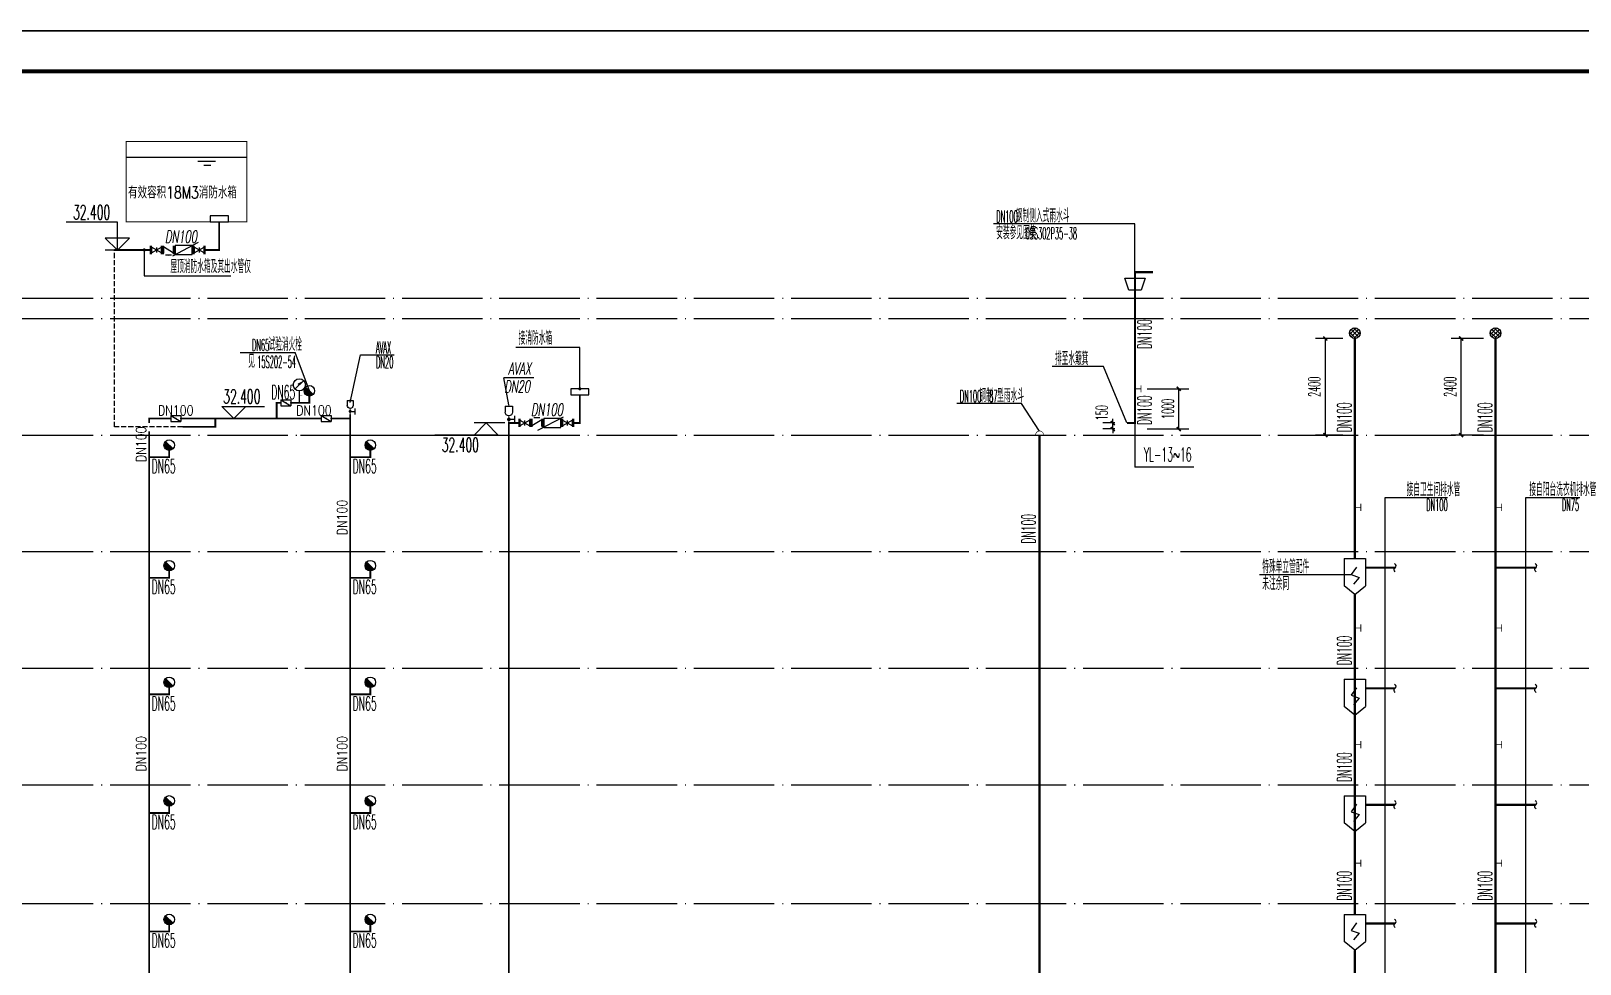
# Model space of a CAD drawing. Extents: x 27938 to 1507990, y 110129 to 923079.
# Drawn here: x 1215188 to 1253718, y 680479 to 703686 of the extents above; entities that cross this region are included whole.
import ezdxf
from ezdxf.enums import TextEntityAlignment as Align

# ---------------------------------------------------------------- set-up
doc = ezdxf.new("R2010")
doc.units = 0
doc.header["$LTSCALE"] = 1000
doc.header["$MEASUREMENT"] = 0
doc.linetypes.add('__DASH', pattern=[0.35, 0.25, -0.1])
doc.linetypes.add('DOTE', pattern=[2.42, 2, -0.2, 0.02, -0.2])
for name, color, linetype in [('$AUDIT_BAD_LAYER2', 7, 'Continuous'), ('-BF', 6, 'Continuous'), ('-FJ', 2, 'Continuous'), ('-JS', 4, 'Continuous'), ('DIM_不分区消火栓', 1, 'Continuous'), ('DIM_不分区给水', 3, 'Continuous'), ('DIM_污水', 2, 'Continuous'), ('DIM_消防', 3, 'Continuous'), ('DIM_雨水', 4, 'Continuous'), ('EQUIP_污水', 7, 'Continuous'), ('EQUIP_消火栓', 7, 'Continuous'), ('PIPE-不分区消火栓', 1, 'TG_X'), ('PIPE-喷淋', 6, 'ZP1'), ('PIPE-废水', 31, 'TG_F'), ('PIPE-污水', 2, 'W'), ('PIPE-消防中', 1, 'X2'), ('PIPE-雨水', 4, 'TG_Y'), ('text', 7, 'Continuous'), ('TEXT_不分区消火栓', 7, 'Continuous'), ('TEXT_污水', 7, 'Continuous'), ('TEXT_消防', 7, 'Continuous'), ('TWT', 7, 'Continuous'), ('TWT_DIM', 3, 'Continuous'), ('TWT_LEAD', 3, 'Continuous'), ('TWT_TEXT', 7, 'Continuous'), ('TWT_TITLE', 7, 'Continuous'), ('VALVE_不分区消火栓', 7, 'Continuous'), ('VALVE_喷淋', 7, 'Continuous'), ('VALVE_污水', 7, 'Continuous'), ('VALVE_消防', 7, 'Continuous'), ('VPIPE_DIM', 3, 'Continuous'), ('图框', 140, 'Continuous'), ('污水', 3, 'Continuous')]:
    doc.layers.add(name, color=color, linetype=linetype)
doc.styles.add('_TCH_DIM_T3', font='SIMPLEX.shx', dxfattribs={"width": 0.494118, "bigfont": 'GBCBIG.shx'})
doc.styles.add('_TWT_DIM_ELE', font='SIMPLEX.shx', dxfattribs={"width": 0.7, "oblique": 9, "height": 3, "bigfont": 'aadri.shx'})
doc.styles.add('_TWT_PIPEDN', font='SIMPLEX', dxfattribs={"width": 0.8, "height": 3.5, "bigfont": 'HZTXT'})
doc.styles.add('_TWT_SERIAL', font='SIMPLEX', dxfattribs={"width": 0.8, "height": 3.5, "bigfont": 'HZTXT'})
doc.styles.add('HZTXT2', font='simplex.shx', dxfattribs={"width": 0.8, "bigfont": 'aadri.shx'})
doc.styles.get("Standard").update_dxf_attribs({"font": 'gbenor.shx', "bigfont": 'gbcbig.shx'})
doc.styles.add('TG_LINETYPE', font='SIMPLEX', dxfattribs={"width": 0.8, "height": 3, "bigfont": 'HZTXT'})
doc.linetypes.add('TG_F', pattern='A,2,-0.3,["F",TG_LINETYPE,S=0.1,R=0,X=-0.23,Y=-0.15],0', length=2.3)
doc.linetypes.add('TG_X', pattern='A,2,-0.229,["X",TG_LINETYPE,S=0.1,R=0,X=-0.229,Y=-0.15],0', length=2.229)
doc.linetypes.add('TG_Y', pattern='A,2,-0.229,["Y",TG_LINETYPE,S=0.1,R=0,X=-0.229,Y=-0.15],0', length=2.229)
doc.linetypes.add('W', pattern='A,3,-0.2,["W",Standard,S=0.25,R=0,X=-0.1,Y=-0.115],-0.2', length=3.4)
doc.linetypes.add('X2', pattern='A,3,-0.2,["X2",Standard,S=0.25,R=0,X=-0.1,Y=-0.115],-0.35', length=3.55)
doc.linetypes.add('ZP1', pattern='A,3,-0.2,["ZP1",Standard,S=0.25,R=0,X=-0.1,Y=-0.115],-0.5', length=3.7)
doc.dimstyles.new('_TWT_ARCH&&100', dxfattribs={"dimtxt": 297.5, "dimasz": 100, "dimexe": 250, "dimexo": 300, "dimgap": 126.25, "dimtad": 1, "dimdec": 0, "dimzin": 0, "dimdsep": 46, "dimtxsty": '_TCH_DIM_T3', "dimblk": 'ARCHTICK', "dimcen": 0.09, "dimclrt": 7, "dimazin": 2, "dimtfac": 1, "dimtdec": 0, "dimtix": 1, "dimtmove": 2, "dimatfit": 3, "dimfxl": 1, "dimtolj": 1, "dimtzin": 0, "dimarcsym": 0})

# ---------------------------------------------------------------- blocks, each defined once
blk = doc.blocks.new('A$C26D9763E')
at = {"layer": '污水'}
for p, q in [((-220, 744), (220, 744)), ((-220, 744), (-220, 179)), ((220, 744), (220, 179)), ((35, 567), (-75, 410)), ((-75, 410), (92, 352)), ((92, 352), (-27, 213)), ((0, 0), (-220, 179)), ((0, 0), (220, 179))]:
    blk.add_line(p, q, dxfattribs=at)
blk = doc.blocks.new('$VALVE_U$00000019')
blk.add_blockref('A$C26D9763E', (20, -488))
blk = doc.blocks.new('$TwtSys$00000132')
at = {"elevation": 0}
blk.add_lwpolyline([(7, -101, -0.575183), (0, 0, 0.604745), (-11, 101, 16.924828)], format="xyb", dxfattribs=at)
blk = doc.blocks.new('$Attachment$00000070')
for p, q in [((28, 3), (-130, 161)), ((-129, 101), (32, 263)), ((-94, 39), (94, 228)), ((94, 39), (-94, 228)), ((129, 101), (-32, 263)), ((-28, 3), (130, 161))]:
    blk.add_line(p, q)
blk.add_circle((0, 133), 133)
blk = doc.blocks.new('$ATTACHMENT$00000120')
blk.add_blockref('$Attachment$00000070', (0, -133))
blk = doc.blocks.new('jzf1')
at = {"layer": '$AUDIT_BAD_LAYER2'}
for p, q in [((-1.51, 2.26), (1.49, 2.26)), ((-0.01, 0.76), (-0.01, 2.26))]:
    blk.add_line(p, q, dxfattribs=at)
at = {"layer": '$AUDIT_BAD_LAYER2', "const_width": 0.75}
blk.add_lwpolyline([(-0.38, 0, 1), (0.38, 0, 1)], format="xyb", close=True, dxfattribs=at)
blk = doc.blocks.new('zdpqf')
at = {"layer": '$AUDIT_BAD_LAYER2'}
for p, q in [((-1.5, 6.11), (-1.5, 3.61)), ((1.5, 6.11), (-1.5, 6.11)), ((1.5, 6.11), (1.5, 3.61))]:
    blk.add_line(p, q, dxfattribs=at)
at = {"layer": '$AUDIT_BAD_LAYER2', "const_width": 0.4}
for points in [[(0, 6.11), (0, 6.61)], [(0, -0.89), (0, 2.11)]]:
    blk.add_lwpolyline(points, dxfattribs=at)
at = {"layer": '$AUDIT_BAD_LAYER2'}
blk.add_arc((0, 3.61), 1.5, 180, 0, dxfattribs=at)
at = {"layer": '$AUDIT_BAD_LAYER2', "extrusion": (0, 0, -1), "zscale": -1, "rotation": 270}
blk.add_blockref('jzf1', (0, 0.61), dxfattribs=at)
blk = doc.blocks.new('$TwtSys$00000386')
blk.add_line((-93, 93, 0), (93, -93, 0))
blk.add_circle((0, 0, 0), 131)
at = {"color": 0}
for points in [[(34, -127, 0), (-127, 34, 0), (93, -93, 0), (-93, 93, 0)], [(-34, -127, 0), (-127, -34, 0), (34, -127, 0), (-127, 34, 0)], [(-93, -93, 0), (-93, -93, 0), (-34, -127, 0), (-127, -34, 0)]]:
    blk.add_solid(points, dxfattribs=at)
at = {"flags": 9}
blk.add_attdef('A', (0, 0, 0), '', height=0.00524, dxfattribs=at)
blk = doc.blocks.new('$VALVE$00000597')
blk.add_line((-93, 357), (93, 543))
blk.add_lwpolyline([(93, 543, 0, 50, 0), (-31, 456, 50, 50, 0)], format="xyseb")
for points, const_width in [([(0, 300), (0, 0)], 30), ([(0, 182), (75, 182), (75, 107)], 7.5)]:
    blk.add_lwpolyline(points, dxfattribs=dict(const_width=const_width))
blk.add_circle((0, 450), 150)
blk = doc.blocks.new('_ArchTick')
at = {"color": 0, "linetype": 'ByBlock', "const_width": 0.4}
blk.add_lwpolyline([(-0.5, -0.5), (0.5, 0.5)], dxfattribs=at)
blk = doc.blocks.new('*D213')
at = {"layer": 'Defpoints', "color": 0}
for p in [(1250761, 696036), (1251617, 696036), (1251617, 693636)]:
    blk.add_point(p, dxfattribs=at)
at = {"layer": 'TWT_DIM', "color": 0, "lineweight": -2}
for p, q in [((1251317, 696036), (1250511, 696036)), ((1250761, 693636), (1250761, 696036)), ((1251317, 693636), (1250511, 693636))]:
    blk.add_line(p, q, dxfattribs=at)
at = {"layer": 'TWT_DIM', "color": 0, "lineweight": -2, "xscale": 100, "yscale": 100, "zscale": 100}
for p, rotation in [((1250761, 696036), 90), ((1250761, 693636), 270)]:
    blk.add_blockref('_ArchTick', p, dxfattribs=dict(at, rotation=rotation))
at = {"layer": 'TWT_DIM', "color": 7, "insert": (1250486, 694836), "char_height": 297.5, "attachment_point": 5, "rotation": 90, "style": '_TCH_DIM_T3'}
blk.add_mtext('\\A1;2400', dxfattribs=at)
blk = doc.blocks.new('*D216')
at = {"layer": 'Defpoints', "color": 0}
for p in [(1247385, 696036), (1248117, 696036), (1248117, 693636)]:
    blk.add_point(p, dxfattribs=at)
at = {"layer": 'TWT_DIM', "color": 0, "lineweight": -2}
for p, q in [((1247817, 696036), (1247135, 696036)), ((1247385, 693636), (1247385, 696036)), ((1247817, 693636), (1247135, 693636))]:
    blk.add_line(p, q, dxfattribs=at)
at = {"layer": 'TWT_DIM', "color": 0, "lineweight": -2, "xscale": 100, "yscale": 100, "zscale": 100}
for p, rotation in [((1247385, 696036), 90), ((1247385, 693636), 270)]:
    blk.add_blockref('_ArchTick', p, dxfattribs=dict(at, rotation=rotation))
at = {"layer": 'TWT_DIM', "color": 7, "insert": (1247110, 694836), "char_height": 297.5, "attachment_point": 5, "rotation": 90, "style": '_TCH_DIM_T3'}
blk.add_mtext('\\A1;2400', dxfattribs=at)
blk = doc.blocks.new('*D217')
at = {"layer": 'Defpoints', "color": 0}
for p in [(1242649, 694786), (1243738, 694786), (1242649, 693786)]:
    blk.add_point(p, dxfattribs=at)
at = {"layer": 'TWT_DIM', "color": 0, "lineweight": -2}
for p, q in [((1242949, 694786), (1243988, 694786)), ((1243738, 693786), (1243738, 694786)), ((1242949, 693786), (1243988, 693786))]:
    blk.add_line(p, q, dxfattribs=at)
at = {"layer": 'TWT_DIM', "color": 0, "lineweight": -2, "xscale": 100, "yscale": 100, "zscale": 100}
for p, rotation in [((1243738, 694786), 90), ((1243738, 693786), 270)]:
    blk.add_blockref('_ArchTick', p, dxfattribs=dict(at, rotation=rotation))
at = {"layer": 'TWT_DIM', "color": 7, "insert": (1243463, 694286), "char_height": 297.5, "attachment_point": 5, "rotation": 90, "style": '_TCH_DIM_T3'}
blk.add_mtext('\\A1;1000', dxfattribs=at)
blk = doc.blocks.new('*D218')
at = {"layer": 'Defpoints', "color": 0}
for p in [(1242095, 693936), (1242449, 693936), (1242449, 693786)]:
    blk.add_point(p, dxfattribs=at)
at = {"layer": 'TWT_DIM', "color": 0, "lineweight": -2}
for p, q in [((1242149, 693936), (1241845, 693936)), ((1242095, 693936), (1242095, 694036)), ((1242095, 693786), (1242095, 693936)), ((1242149, 693786), (1241845, 693786)), ((1242095, 693786), (1242095, 693686))]:
    blk.add_line(p, q, dxfattribs=at)
at = {"layer": 'TWT_DIM', "color": 0, "lineweight": -2, "xscale": 100, "yscale": 100, "zscale": 100}
for p, rotation in [((1242095, 693936), 270), ((1242095, 693786), 90)]:
    blk.add_blockref('_ArchTick', p, dxfattribs=dict(at, rotation=rotation))
at = {"layer": 'TWT_DIM', "color": 7, "insert": (1241820, 694189), "char_height": 297.5, "attachment_point": 5, "rotation": 90, "style": '_TCH_DIM_T3'}
blk.add_mtext('\\A1;150', dxfattribs=at)
blk = doc.blocks.new('$ATTACHMENT$00000073')
at = {"const_width": 20}
for points in [[(0, 0), (150, 0)], [(150, 90), (150, -90)]]:
    blk.add_lwpolyline(points, dxfattribs=at)
blk = doc.blocks.new('$VALVE$00000315')
for p, q in [((-125, -75), (-125, 75)), ((-125, 75), (125, -75)), ((-75, 125), (75, 125)), ((125, -75), (125, 75))]:
    blk.add_line(p, q)
for p in [(-125, 0), (125, 0)]:
    blk.add_point(p)
blk.add_solid([(0, 125), (0, 150), (75, 125)])
blk = doc.blocks.new('$VALVE$00000609')
for p, q in [((-344, -179), (459, 239)), ((263, 138), (-264, 138)), ((-264, 138), (-264, -137)), ((263, -137), (263, 138)), ((-264, -137), (263, -137))]:
    blk.add_line(p, q)
blk.add_lwpolyline([(459, 239, 0, 20, 0), (305, 171, 50, 50, 0)], format="xyseb")
for p in [(-264, 0), (263, 0)]:
    blk.add_point(p)
blk = doc.blocks.new('$VALVE$00000296')
for points in [[(-125, 72), (-125, -72), (125, 72), (125, -72), (-125, 72)], [(0, 60), (0, -64)]]:
    blk.add_lwpolyline(points)
for p in [(-125, 0), (125, 0)]:
    blk.add_point(p)
blk = doc.blocks.new('$ATTACHMENT$00000217')
blk.add_line((-150, 0), (150, 0))
at = {"const_width": 15}
blk.add_lwpolyline([(-99, 0, -1), (101, 0)], format="xyb", dxfattribs=at)
blk = doc.blocks.new('$VALVE$00000316')
for p, q in [((-125, 72), (125, -72)), ((-125, 72), (-125, -72)), ((-125, 72), (125, 72)), ((125, 72), (125, -72)), ((-125, -72), (125, -72))]:
    blk.add_line(p, q)
at = {"const_width": 21.1}
blk.add_lwpolyline([(-11, 0, 1), (11, 0, 1)], format="xyb", close=True, dxfattribs=at)
for p in [(-125, 0), (125, 0)]:
    blk.add_point(p)
at = {"color": 7, "flags": 9}
for tag in ['XSIZE', 'YSIZE']:
    blk.add_attdef(tag, (0, 0), '', height=0.5, dxfattribs=at)

msp = doc.modelspace()

# ---------------------------------------------------------------- hatches: boundary and pattern name
at = {"layer": 'PIPE-不分区消火栓'}
for points in [[(1221300, 694435.9), (1221300, 694458.4), (1221277.5, 694458.4)], [(1221300, 694435.9), (1221277.5, 694435.9), (1221277.5, 694458.4)], [(1221300, 694435.9), (1221300, 694413.4), (1221277.5, 694413.4)], [(1221300, 694435.9), (1221277.5, 694435.9), (1221277.5, 694413.4)], [(1222113.1, 694435.9), (1222113.1, 694413.4), (1222135.6, 694413.4)], [(1222113.1, 694435.9), (1222135.6, 694435.9), (1222135.6, 694413.4)], [(1222113.1, 694435.9), (1222113.1, 694413.4), (1222135.6, 694413.4)], [(1222113.1, 694435.9), (1222135.6, 694435.9), (1222135.6, 694413.4)], [(1222113.1, 694435.9), (1222113.1, 694413.4), (1222135.6, 694413.4)], [(1222113.1, 694435.9), (1222135.6, 694435.9), (1222135.6, 694413.4)], [(1222113.1, 694435.9), (1222113.1, 694413.4), (1222135.6, 694413.4)], [(1222113.1, 694435.9), (1222135.6, 694435.9), (1222135.6, 694413.4)], [(1218127.9, 694048.2), (1218127.9, 694070.7), (1218105.4, 694070.7)], [(1218127.9, 694048.2), (1218105.4, 694048.2), (1218105.4, 694070.7)], [(1219454.8, 694048.2), (1219432.3, 694048.2), (1219432.3, 694025.7)], [(1219454.8, 694048.2), (1219454.8, 694025.7), (1219432.3, 694025.7)], [(1219454.8, 694048.2), (1219454.8, 694070.7), (1219477.3, 694070.7)], [(1219454.8, 694048.2), (1219477.3, 694048.2), (1219477.3, 694070.7)], [(1221326.8, 694048.2), (1221304.3, 694048.2), (1221304.3, 694070.7)], [(1221326.8, 694048.2), (1221326.8, 694070.7), (1221304.3, 694070.7)], [(1221613.1, 694048.2), (1221613.1, 694025.7), (1221635.6, 694025.7)], [(1221613.1, 694048.2), (1221635.6, 694048.2), (1221635.6, 694025.7)], [(1219772.4, 693838.7), (1219794.9, 693838.7), (1219794.9, 693816.2)], [(1219772.4, 693838.7), (1219772.4, 693816.2), (1219794.9, 693816.2)], [(1223127.9, 693385.9), (1223127.9, 693408.4), (1223150.4, 693408.4)], [(1223127.9, 693385.9), (1223150.4, 693385.9), (1223150.4, 693408.4)], [(1218627.9, 693085.9), (1218627.9, 693063.4), (1218650.4, 693063.4)], [(1218627.9, 693085.9), (1218650.4, 693085.9), (1218650.4, 693063.4)], [(1218627.9, 693085.9), (1218627.9, 693063.4), (1218650.4, 693063.4)], [(1218627.9, 693085.9), (1218650.4, 693085.9), (1218650.4, 693063.4)], [(1223627.9, 693085.9), (1223627.9, 693063.4), (1223650.4, 693063.4)], [(1223627.9, 693085.9), (1223650.4, 693085.9), (1223650.4, 693063.4)], [(1223627.9, 693085.9), (1223627.9, 693063.4), (1223650.4, 693063.4)], [(1223627.9, 693085.9), (1223650.4, 693085.9), (1223650.4, 693063.4)], [(1218627.9, 690085.9), (1218627.9, 690063.4), (1218650.4, 690063.4)], [(1218627.9, 690085.9), (1218650.4, 690085.9), (1218650.4, 690063.4)], [(1218627.9, 690085.9), (1218650.4, 690085.9), (1218650.4, 690063.4)], [(1218627.9, 690085.9), (1218627.9, 690063.4), (1218650.4, 690063.4)], [(1223627.9, 690085.9), (1223627.9, 690063.4), (1223650.4, 690063.4)], [(1223627.9, 690085.9), (1223650.4, 690085.9), (1223650.4, 690063.4)], [(1223627.9, 690085.9), (1223650.4, 690085.9), (1223650.4, 690063.4)], [(1223627.9, 690085.9), (1223627.9, 690063.4), (1223650.4, 690063.4)], [(1218627.9, 687185.9), (1218627.9, 687163.4), (1218650.4, 687163.4)], [(1218627.9, 687185.9), (1218650.4, 687185.9), (1218650.4, 687163.4)], [(1218627.9, 687185.9), (1218650.4, 687185.9), (1218650.4, 687163.4)], [(1218627.9, 687185.9), (1218627.9, 687163.4), (1218650.4, 687163.4)], [(1223627.9, 687185.9), (1223627.9, 687163.4), (1223650.4, 687163.4)], [(1223627.9, 687185.9), (1223650.4, 687185.9), (1223650.4, 687163.4)], [(1223627.9, 687185.9), (1223650.4, 687185.9), (1223650.4, 687163.4)], [(1223627.9, 687185.9), (1223627.9, 687163.4), (1223650.4, 687163.4)], [(1218627.9, 684235.9), (1218627.9, 684213.4), (1218650.4, 684213.4)], [(1218627.9, 684235.9), (1218650.4, 684235.9), (1218650.4, 684213.4)], [(1218627.9, 684235.9), (1218650.4, 684235.9), (1218650.4, 684213.4)], [(1218627.9, 684235.9), (1218627.9, 684213.4), (1218650.4, 684213.4)], [(1223627.9, 684235.9), (1223627.9, 684213.4), (1223650.4, 684213.4)], [(1223627.9, 684235.9), (1223650.4, 684235.9), (1223650.4, 684213.4)], [(1223627.9, 684235.9), (1223650.4, 684235.9), (1223650.4, 684213.4)], [(1223627.9, 684235.9), (1223627.9, 684213.4), (1223650.4, 684213.4)], [(1218627.9, 681285.9), (1218627.9, 681263.4), (1218650.4, 681263.4)], [(1218627.9, 681285.9), (1218650.4, 681285.9), (1218650.4, 681263.4)], [(1218627.9, 681285.9), (1218650.4, 681285.9), (1218650.4, 681263.4)], [(1218627.9, 681285.9), (1218627.9, 681263.4), (1218650.4, 681263.4)], [(1223627.9, 681285.9), (1223627.9, 681263.4), (1223650.4, 681263.4)], [(1223627.9, 681285.9), (1223650.4, 681285.9), (1223650.4, 681263.4)], [(1223627.9, 681285.9), (1223650.4, 681285.9), (1223650.4, 681263.4)], [(1223627.9, 681285.9), (1223627.9, 681263.4), (1223650.4, 681263.4)]]:
    msp.add_hatch(color=256, dxfattribs=at).paths.add_polyline_path(points)
at = {"layer": 'PIPE-喷淋'}
for points in [[(1227075.5, 693935.9), (1227075.5, 693958.4), (1227053, 693958.4)], [(1227075.5, 693935.9), (1227053, 693935.9), (1227053, 693958.4)], [(1228840, 693935.9), (1228862.5, 693935.9), (1228862.5, 693913.4)], [(1228840, 693935.9), (1228840, 693913.4), (1228862.5, 693913.4)]]:
    msp.add_hatch(color=256, dxfattribs=at).paths.add_polyline_path(points)
at = {"layer": 'PIPE-消防中'}
for points in [[(1219871, 698238.5), (1219893.5, 698238.5), (1219893.5, 698216)], [(1219871, 698238.5), (1219871, 698216), (1219893.5, 698216)]]:
    msp.add_hatch(color=256, dxfattribs=at).paths.add_polyline_path(points)
at = {"layer": 'PIPE-雨水'}
for points in [[(1242648.5, 697685.9), (1242621, 697685.9), (1242621, 697713.4)], [(1242648.5, 697685.9), (1242648.5, 697713.4), (1242621, 697713.4)], [(1242648.5, 697685.9), (1242648.5, 697713.4), (1242621, 697713.4)], [(1242648.5, 697685.9), (1242621, 697685.9), (1242621, 697713.4)], [(1242648.5, 693935.9), (1242676, 693935.9), (1242676, 693908.4)], [(1242648.5, 693935.9), (1242648.5, 693908.4), (1242676, 693908.4)], [(1242648.5, 693935.9), (1242676, 693935.9), (1242676, 693908.4)], [(1242648.5, 693935.9), (1242648.5, 693908.4), (1242676, 693908.4)]]:
    msp.add_hatch(color=256, dxfattribs=at).paths.add_polyline_path(points)

# ---------------------------------------------------------------- linework, layer by layer
at = {"layer": '-BF'}
for p, q in [((1220557.5, 700539.5), (1217557.5, 700539.5)), ((1219947.9, 700539.5), (1219167.2, 700539.5)), ((1219774.7, 700439.5), (1219340.4, 700439.5)), ((1219660.8, 700339.5), (1219485, 700339.5))]:
    msp.add_line(p, q, dxfattribs=at)
at = {"layer": '-BF', "const_width": 20}
msp.add_lwpolyline([(1220557.5, 698938.5), (1217557.5, 698938.5), (1217557.5, 700938.5), (1220557.5, 700938.5)], close=True, dxfattribs=at)
at = {"layer": '-JS'}
for p in [(1227075.5, 694385.9), (1227696.5, 695061.9)]:
    msp.add_line(p, (1226948.2, 695061.9), dxfattribs=at)
at = {"color": 8}
msp.add_line((1221893.6, 693635.9), (1227142.6, 693635.9), dxfattribs=at)
at = {"color": 7, "linetype": '__DASH', "ltscale": 0.5}
msp.add_lwpolyline([(1218959.8, 693838.7), (1217263.1, 693838.7), (1217263.1, 698230.7)], dxfattribs=at)
at = {"layer": 'DIM_不分区消火栓'}
for p, q in [((1217337, 698930.7), (1216065.5, 698930.7)), ((1217337, 698230.7), (1217337, 698930.7)), ((1217337, 698230.7), (1217037, 698530.7)), ((1217637, 698530.7), (1217037, 698530.7)), ((1217798.9, 698230.7), (1217037, 698230.7)), ((1217337, 698230.7), (1217637, 698530.7)), ((1220395.5, 695691.7), (1221761.4, 695691.7)), ((1222113.1, 694735.9), (1221761.4, 695691.7)), ((1220234.3, 694048.2), (1219934.3, 694348.2)), ((1219934.3, 694348.2), (1220996.7, 694348.2)), ((1220234.3, 694048.2), (1220534.3, 694348.2)), ((1219772.4, 694048.2), (1220534.3, 694048.2)), ((1226509.1, 693935.9), (1226209.1, 693635.9)), ((1226971, 693935.9), (1226209.1, 693935.9)), ((1226509.1, 693935.9), (1226809.1, 693635.9)), ((1226809.1, 693635.9), (1225237.6, 693635.9))]:
    msp.add_line(p, q, dxfattribs=at)
at = {"layer": 'DIM_不分区给水'}
for p, q in [((1218006.5, 698238.5), (1218006.5, 697592.6)), ((1218006.5, 697592.6), (1220159.4, 697592.6)), ((1228840, 695811.4), (1227247, 695811.4)), ((1228840, 694785.9), (1228840, 695811.4)), ((1247172.2, 690162.8), (1245745.6, 690162.8)), ((1248027.8, 690162.8), (1247172.2, 690162.8))]:
    msp.add_line(p, q, dxfattribs=at)
at = {"layer": 'DIM_不分区给水', "const_width": 40}
for points in [[(1218006.5, 698258.5, 1), (1218006.5, 698218.5, 1)], [(1228840, 694765.9, 1), (1228840, 694805.9, 1)]]:
    msp.add_lwpolyline(points, format="xyb", close=True, dxfattribs=at)
at = {"layer": 'DIM_雨水'}
for p, q in [((1242648.5, 698889.5), (1239126.7, 698889.5)), ((1242648.5, 697685.9), (1242648.5, 698889.5)), ((1241867.3, 695339), (1240588.2, 695339)), ((1242448.5, 693935.9), (1241867.3, 695339)), ((1239827.7, 694416.9), (1238221.1, 694416.9)), ((1240275.7, 693735.9), (1239827.7, 694416.9)), ((1242648.5, 693935.9), (1242648.5, 692833.8)), ((1244116.3, 692833.8), (1242648.5, 692833.8)), ((1248874.5, 663610.3), (1248874.5, 692080.1)), ((1248874.5, 692080.1), (1250421.6, 692080.1)), ((1252373.7, 663542.8), (1252373.7, 692081.1)), ((1252373.7, 692081.1), (1253716.5, 692081.1))]:
    msp.add_line(p, q, dxfattribs=at)
at = {"layer": 'PIPE-不分区消火栓', "const_width": 45}
for points in [[(1221300, 694435.9), (1221401.4, 694435.9)], [(1221651, 694435.9), (1222113.1, 694435.9)], [(1222113.1, 694435.9), (1222113.1, 694604.9)], [(1222113.1, 694435.9), (1222113.1, 694604.9)], [(1218127.9, 693933.4), (1218127.9, 694048.2)], [(1223127.9, 694048.2), (1223127.9, 694148.2)], [(1223127.9, 693085.9), (1223127.9, 694048.2)], [(1218127.9, 693085.9), (1218127.9, 693726.5)], [(1218627.9, 693085.9), (1218627.9, 693254.9)], [(1223627.9, 693085.9), (1223627.9, 693254.9)], [(1218127.9, 693085.9), (1218627.9, 693085.9)], [(1218127.9, 690085.9), (1218127.9, 693085.9)], [(1223127.9, 693085.9), (1223627.9, 693085.9)], [(1223127.9, 690085.9), (1223127.9, 693085.9)], [(1218127.9, 690085.9), (1218627.9, 690085.9)], [(1218127.9, 687185.9), (1218127.9, 690085.9)], [(1218627.9, 690085.9), (1218627.9, 690254.9)], [(1223127.9, 690085.9), (1223627.9, 690085.9)], [(1223127.9, 687185.9), (1223127.9, 690085.9)], [(1223627.9, 690085.9), (1223627.9, 690254.9)], [(1218627.9, 687185.9), (1218627.9, 687354.9)], [(1223627.9, 687185.9), (1223627.9, 687354.9)], [(1218127.9, 684235.9), (1218127.9, 687185.9)], [(1218127.9, 687185.9), (1218627.9, 687185.9)], [(1223127.9, 684235.9), (1223127.9, 687185.9)], [(1223127.9, 687185.9), (1223627.9, 687185.9)], [(1218627.9, 684235.9), (1218627.9, 684404.9)], [(1223627.9, 684235.9), (1223627.9, 684404.9)], [(1218127.9, 684235.9), (1218627.9, 684235.9)], [(1218127.9, 681285.9), (1218127.9, 684235.9)], [(1223127.9, 684235.9), (1223627.9, 684235.9)], [(1223127.9, 681285.9), (1223127.9, 684235.9)], [(1218127.9, 678335.9), (1218127.9, 681285.9)], [(1218127.9, 681285.9), (1218627.9, 681285.9)], [(1218627.9, 681285.9), (1218627.9, 681454.9)], [(1223127.9, 678335.9), (1223127.9, 681285.9)], [(1223127.9, 681285.9), (1223627.9, 681285.9)], [(1223627.9, 681285.9), (1223627.9, 681454.9)]]:
    msp.add_lwpolyline(points, dxfattribs=at)
at = {"layer": 'PIPE-不分区消火栓', "ltscale": 0.5, "const_width": 45}
for points in [[(1221300, 694048.2), (1221300, 694435.9)], [(1218127.9, 694048.2), (1218666.5, 694048.2)], [(1218916.2, 694048.2), (1219454.8, 694048.2)], [(1219454.8, 694048.2), (1219772.4, 694048.2)], [(1219772.4, 693838.7), (1219772.4, 694048.2)], [(1219772.4, 694048.2), (1221326.8, 694048.2)], [(1221326.8, 694048.2), (1221613.1, 694048.2)], [(1221326.8, 694048.2), (1222405, 694048.2)], [(1222654.7, 694048.2), (1223127.9, 694048.2)], [(1218959.8, 693838.7), (1219772.4, 693838.7)]]:
    msp.add_lwpolyline(points, dxfattribs=at)
at = {"layer": 'PIPE-喷淋', "ltscale": 0.5, "const_width": 45}
for points in [[(1228840, 693935.9), (1228840, 694635.9)], [(1227323.5, 693935.9), (1227075.5, 693935.9)], [(1227075.5, 660573), (1227075.5, 693935.9)], [(1228840, 693935.9), (1228684.9, 693935.9)]]:
    msp.add_lwpolyline(points, dxfattribs=at)
at = {"layer": 'PIPE-废水', "const_width": 55}
for points in [[(1251617.4, 691835.9), (1251617.4, 696035.9)], [(1251617.4, 690335.9), (1251617.4, 691835.9)], [(1251617.4, 690335.9), (1252617.4, 690335.9)], [(1251617.4, 688835.9), (1251617.4, 690335.9)], [(1251617.4, 687335.9), (1251617.4, 688835.9)], [(1251617.4, 687335.9), (1252617.4, 687335.9)], [(1251617.4, 685935.9), (1251617.4, 687335.9)], [(1251617.4, 684435.9), (1251617.4, 685935.9)], [(1251617.4, 682985.9), (1251617.4, 684435.9)], [(1251617.4, 684435.9), (1252617.4, 684435.9)], [(1251617.4, 681485.9), (1251617.4, 682985.9)], [(1251617.4, 681485.9), (1252617.4, 681485.9)], [(1251617.4, 680035.9), (1251617.4, 681485.9)]]:
    msp.add_lwpolyline(points, dxfattribs=at)
at = {"layer": 'PIPE-污水', "const_width": 55}
for points in [[(1248117.4, 691835.9), (1248117.4, 696035.9)], [(1248117.4, 690563.7), (1248117.4, 691835.9)], [(1248382, 690335.9), (1249117.4, 690335.9)], [(1248117.4, 688835.9), (1248117.4, 689671.2)], [(1248117.4, 685935.9), (1248117.4, 688835.9)], [(1248382, 687335.9), (1249117.4, 687335.9)], [(1248117.4, 682985.9), (1248117.4, 685935.9)], [(1248382, 684435.9), (1249117.4, 684435.9)], [(1248117.4, 681713.7), (1248117.4, 682985.9)], [(1248382, 681485.9), (1249117.4, 681485.9)], [(1248117.4, 680035.9), (1248117.4, 680821.2)]]:
    msp.add_lwpolyline(points, dxfattribs=at)
at = {"layer": 'PIPE-消防中', "ltscale": 0.5, "const_width": 45}
for points in [[(1219871, 698238.5), (1219871, 698938.5)], [(1218157.5, 698238.5), (1217263.1, 698238.5)], [(1219871, 698238.5), (1219519, 698238.5)]]:
    msp.add_lwpolyline(points, dxfattribs=at)
at = {"layer": 'PIPE-雨水', "const_width": 55}
for points in [[(1242648.5, 697685.9), (1243098.5, 697685.9)], [(1242648.5, 694785.9), (1242648.5, 697685.9)], [(1242648.5, 693935.9), (1242648.5, 694785.9)], [(1242448.5, 693935.9), (1242648.5, 693935.9)], [(1240274.2, 662335.9), (1240274.2, 693635.9)]]:
    msp.add_lwpolyline(points, dxfattribs=at)
at = {"layer": 'text', "color": 3}
for points in [[(1220098.5, 699088.5), (1219643.5, 699088.5), (1219643.5, 698938.5), (1220098.5, 698938.5)], [(1229067.5, 694785.9), (1228612.5, 694785.9), (1228612.5, 694635.9), (1229067.5, 694635.9)]]:
    msp.add_lwpolyline(points, close=True, dxfattribs=at)
at = {"layer": 'TWT', "color": 8, "linetype": 'DOTE'}
for p, q in [((1192957.9, 697036.2), (1279512, 697036.2)), ((1192957.9, 696536.2), (1279512, 696536.2)), ((1192957.9, 693635.9), (1279512, 693635.9)), ((1192957.9, 690735.9), (1279512, 690735.9)), ((1192957.9, 687835.9), (1279512, 687835.9)), ((1192957.9, 684935.9), (1279512, 684935.9)), ((1192957.9, 681985.9), (1279512, 681985.9))]:
    msp.add_line(p, q, dxfattribs=at)
at = {"layer": 'TWT_LEAD'}
for p, q in [((1223129, 694448.2), (1223387, 695630.5)), ((1223387, 695630.5), (1224221.7, 695630.5))]:
    msp.add_line(p, q, dxfattribs=at)
at = {"layer": 'TWT_TITLE'}
msp.add_lwpolyline([(1189457.9, 644285.9), (1295189.9, 644285.9), (1295189.9, 703685.9), (1189457.9, 703685.9)], close=True, dxfattribs=at)
at = {"layer": 'TWT_TITLE', "const_width": 100}
msp.add_lwpolyline([(1191957.9, 645285.9), (1294189.9, 645285.9), (1294189.9, 702685.9), (1191957.9, 702685.9)], close=True, dxfattribs=at)
at = {"layer": 'VALVE_喷淋'}
for p, q in [((1218157.5, 698138.5), (1218157.5, 698338.5)), ((1218182.5, 698138.5), (1218182.5, 698338.5)), ((1218432.5, 698138.5), (1218432.5, 698338.5)), ((1218457.5, 698138.5), (1218457.5, 698338.5)), ((1218457.5, 698138.5), (1218457.5, 698338.5)), ((1218482.5, 698138.5), (1218482.5, 698338.5)), ((1218732.5, 698138.5), (1218732.5, 698338.5)), ((1218757.5, 698138.5), (1218757.5, 698338.5)), ((1218757.5, 698138.5), (1218757.5, 698338.5)), ((1218777.5, 698138.5), (1218777.5, 698338.5)), ((1219199, 698138.5), (1219199, 698338.5)), ((1219219, 698138.5), (1219219, 698338.5)), ((1219219, 698138.5), (1219219, 698338.5)), ((1219244, 698138.5), (1219244, 698338.5)), ((1219494, 698138.5), (1219494, 698338.5)), ((1219519, 698138.5), (1219519, 698338.5)), ((1227323.5, 694035.9), (1227323.5, 693835.9)), ((1227348.5, 694035.9), (1227348.5, 693835.9)), ((1227598.5, 694035.9), (1227598.5, 693835.9)), ((1227623.5, 694035.9), (1227623.5, 693835.9)), ((1227623.5, 694035.9), (1227623.5, 693835.9)), ((1227648.5, 694035.9), (1227648.5, 693835.9)), ((1227898.5, 694035.9), (1227898.5, 693835.9)), ((1227923.5, 694035.9), (1227923.5, 693835.9)), ((1227923.5, 694035.9), (1227923.5, 693835.9)), ((1227943.5, 694035.9), (1227943.5, 693835.9)), ((1228364.9, 694035.9), (1228364.9, 693835.9)), ((1228384.9, 694035.9), (1228384.9, 693835.9)), ((1228384.9, 694035.9), (1228384.9, 693835.9)), ((1228409.9, 694035.9), (1228409.9, 693835.9)), ((1228659.9, 694035.9), (1228659.9, 693835.9)), ((1228684.9, 694035.9), (1228684.9, 693835.9))]:
    msp.add_line(p, q, dxfattribs=at)
at = {"layer": 'VPIPE_DIM', "lineweight": -3, "elevation": 0}
msp.add_lwpolyline([(1242798.5, 697235.9), (1242498.5, 697235.9), (1242398.5, 697535.9), (1242898.5, 697535.9)], close=True, dxfattribs=at)
msp.add_lwpolyline([(1242798.5, 697235.9), (1242498.5, 697235.9), (1242398.5, 697535.9), (1242898.5, 697535.9)], close=True, dxfattribs=at)
at = {"layer": '图框'}
msp.add_lwpolyline([(1189457.9, 703685.9), (1295189.9, 703685.9), (1295189.9, 644285.9), (1189457.9, 644285.9)], close=True, dxfattribs=at)
msp.add_lwpolyline([(1189457.9, 703685.9), (1295189.9, 703685.9), (1295189.9, 644285.9), (1189457.9, 644285.9)], close=True, dxfattribs=at)
at = {"layer": '图框', "const_width": 100}
msp.add_lwpolyline([(1294189.9, 645285.9), (1294189.9, 702685.9), (1191957.9, 702685.9), (1191957.9, 645285.9)], close=True, dxfattribs=at)

# ---------------------------------------------------------------- block references
at = {"layer": '-FJ', "xscale": -60, "yscale": 60, "zscale": 60}
msp.add_blockref('zdpqf', (1227075.5, 693989.3), dxfattribs=at)
at = {"layer": '-JS', "xscale": -50, "yscale": 50, "zscale": 50}
msp.add_blockref('zdpqf', (1223127.9, 694192.7), dxfattribs=at)
msp.add_blockref('zdpqf', (1223127.9, 694192.7), dxfattribs=at)
at = {"layer": 'EQUIP_污水'}
for name, p in [('$ATTACHMENT$00000120', (1248117.4, 696169.2)), ('$ATTACHMENT$00000120', (1251617.4, 696169.2)), ('$ATTACHMENT$00000073', (1242648.5, 694785.9)), ('$ATTACHMENT$00000217', (1240274.2, 693635.9)), ('$ATTACHMENT$00000073', (1248117.4, 691835.9)), ('$ATTACHMENT$00000073', (1251617.4, 691835.9)), ('$TwtSys$00000132', (1249117.4, 690335.9)), ('$TwtSys$00000132', (1252617.4, 690335.9)), ('$ATTACHMENT$00000073', (1248117.4, 688835.9)), ('$ATTACHMENT$00000073', (1251617.4, 688835.9)), ('$TwtSys$00000132', (1249117.4, 687335.9)), ('$TwtSys$00000132', (1252617.4, 687335.9)), ('$ATTACHMENT$00000073', (1248117.4, 685935.9)), ('$ATTACHMENT$00000073', (1251617.4, 685935.9)), ('$TwtSys$00000132', (1249117.4, 684435.9)), ('$TwtSys$00000132', (1252617.4, 684435.9)), ('$ATTACHMENT$00000073', (1248117.4, 682985.9)), ('$ATTACHMENT$00000073', (1251617.4, 682985.9)), ('$TwtSys$00000132', (1249117.4, 681485.9)), ('$TwtSys$00000132', (1252617.4, 681485.9))]:
    msp.add_blockref(name, p, dxfattribs=at)
at = {"layer": 'EQUIP_消火栓'}
for p in [(1222113.1, 694735.9), (1218627.9, 693385.9), (1223627.9, 693385.9), (1218627.9, 690385.9), (1223627.9, 690385.9), (1218627.9, 687485.9), (1223627.9, 687485.9), (1218627.9, 684535.9), (1223627.9, 684535.9), (1218627.9, 681585.9), (1223627.9, 681585.9)]:
    msp.add_blockref('$TwtSys$00000386', p, dxfattribs=at)
at = {"layer": 'VALVE_不分区消火栓'}
for p in [(1221526.2, 694435.9), (1218791.3, 694048.2), (1222529.8, 694048.2)]:
    msp.add_blockref('$VALVE$00000316', p, dxfattribs=at)
at = {"layer": 'VALVE_喷淋', "yscale": -1, "rotation": 179.9999999996803}
for p in [(1218307.5, 698238.5), (1219369, 698238.5)]:
    msp.add_blockref('$VALVE$00000296', p, dxfattribs=at)
at = {"layer": 'VALVE_喷淋', "rotation": 180.0000000003197}
msp.add_blockref('$VALVE$00000315', (1218607.5, 698238.5), dxfattribs=at)
at = {"layer": 'VALVE_喷淋', "xscale": -0.8, "yscale": -0.8, "zscale": 0.8, "rotation": 179.9999999996802}
msp.add_blockref('$VALVE$00000609', (1218988.2, 698238.5), dxfattribs=at)
at = {"layer": 'VALVE_喷淋', "yscale": -1}
for p in [(1227473.5, 693935.9), (1228534.9, 693935.9)]:
    msp.add_blockref('$VALVE$00000296', p, dxfattribs=at)
at = {"layer": 'VALVE_喷淋', "xscale": -1}
msp.add_blockref('$VALVE$00000315', (1227773.5, 693935.9), dxfattribs=at)
at = {"layer": 'VALVE_喷淋', "xscale": -0.8, "yscale": -0.8, "zscale": 0.8}
msp.add_blockref('$VALVE$00000609', (1228154.2, 693935.9), dxfattribs=at)
at = {"layer": 'VALVE_污水', "xscale": 1.2, "yscale": 1.2, "zscale": 1.2}
for p in [(1248093.7, 690257), (1248093.7, 687257), (1248093.7, 684357), (1248093.7, 681407)]:
    msp.add_blockref('$VALVE_U$00000019', p, dxfattribs=at)
at = {"layer": 'VALVE_消防'}
msp.add_blockref('$VALVE$00000597', (1221863.1, 694435.9), dxfattribs=at)

# ---------------------------------------------------------------- texts
at = {"layer": 'DIM_不分区消火栓', "color": 7}
for s, height, style, width, p in [('32.400', 350, '_TWT_DIM_ELE', 0.56, (1216234.6, 699000.7)), ('DN65', 297.5, '_TCH_DIM_T3', 0.348789, (1220685.2, 695726.7)), ('试验消火栓', 337.59, '_TCH_DIM_T3', 0.494118, (1221095.4, 695726.7)), ('见', 337.6, '_TCH_DIM_T3', 0.494118, (1220592.9, 695306.7)), ('15S202-54', 297.5, '_TCH_DIM_T3', 0.348789, (1220816.9, 695306.7)), ('32.400', 350, '_TWT_DIM_ELE', 0.56, (1219971, 694418.2)), ('32.400', 350, '_TWT_DIM_ELE', 0.56, (1225406.7, 693215.9))]:
    msp.add_text(s, height=height, dxfattribs=dict(at, style=style, width=width)).set_placement(p)
at = {"layer": 'DIM_不分区给水', "color": 7, "style": '_TCH_DIM_T3', "width": 0.494118}
for s, height, p in [('屋顶消防水箱及其出水管仅', 337.589, (1218656.2, 697662.6)), ('接消防水箱', 337.59, (1227317, 695881.4)), ('特殊单立管配件', 337.59, (1245815.6, 690197.8)), ('未注余同', 337.59, (1245815.6, 689777.8))]:
    msp.add_text(s, height=height, dxfattribs=at).set_placement(p)
at = {"layer": 'DIM_污水', "color": 7, "style": '_TWT_SERIAL', "width": 0.48}
for p in [(1248030.5, 693705.2), (1251530.5, 693705.2), (1248030.5, 687905.2), (1248030.5, 685005.2), (1248030.5, 682055.2), (1251530.5, 682055.2)]:
    msp.add_text('DN100', height=350, rotation=90, dxfattribs=at).set_placement(p)
at = {"layer": 'DIM_消防', "color": 7, "style": '_TWT_SERIAL', "width": 0.48}
for p in [(1221163.9, 694528.4), (1218189.6, 692686.6), (1223189.6, 692686.6), (1218189.6, 689686.6), (1223189.6, 689686.6), (1218189.6, 686786.6), (1223189.6, 686786.6), (1218189.6, 683836.6), (1223189.6, 683836.6), (1218189.6, 680886.6), (1223189.6, 680886.6)]:
    msp.add_text('DN65', height=350, dxfattribs=at).set_placement(p)
at = {"layer": 'DIM_雨水', "color": 7}
for s, height, style, width, p in [('DN100', 297.5, '_TCH_DIM_T3', 0.348789, (1239196.7, 698924.5)), ('钢制侧入式雨水斗', 337.59, '_TCH_DIM_T3', 0.494118, (1239685.9, 698924.5)), ('安装参见图集', 337.59, '_TCH_DIM_T3', 0.494118, (1239196.7, 698504.5)), ('09S302P35-38', 297.5, '_TCH_DIM_T3', 0.348789, (1239925.2, 698504.5)), ('排至水簸箕', 337.59, '_TCH_DIM_T3', 0.494118, (1240658.2, 695374)), ('DN100', 297.5, '_TCH_DIM_T3', 0.348789, (1238291.1, 694451.9)), ('钢制', 337.59, '_TCH_DIM_T3', 0.494118, (1238780.3, 694451.9)), ('87', 297.5, '_TCH_DIM_T3', 0.348789, (1239023.1, 694451.9)), ('型雨水斗', 337.59, '_TCH_DIM_T3', 0.494118, (1239220.8, 694451.9)), ('YL-13~16', 350, '_TWT_SERIAL', 0.48, (1242868.5, 692973.8)), ('接自卫生间排水管', 337.59, '_TCH_DIM_T3', 0.494118, (1249405.9, 692115.1)), ('接自阳台洗衣机排水管', 337.59, '_TCH_DIM_T3', 0.494118, (1252458, 692116.1)), ('DN100', 297.5, '_TCH_DIM_T3', 0.348789, (1249892.1, 691747.6)), ('DN75', 297.5, '_TCH_DIM_T3', 0.348789, (1253266, 691748.6))]:
    msp.add_text(s, height=height, dxfattribs=dict(at, style=style, width=width)).set_placement(p)
at = {"layer": 'DIM_雨水', "color": 7, "style": '_TWT_SERIAL', "width": 0.48}
for p in [(1243058.2, 695775), (1243058.2, 693882.3), (1240176.5, 690932.3)]:
    msp.add_text('DN100', height=350, rotation=90, dxfattribs=at).set_placement(p)
at = {"layer": 'TEXT_不分区消火栓', "style": '_TWT_PIPEDN', "width": 0.8}
for p in [(1218348.5, 694123.2), (1221784.5, 694123.2)]:
    msp.add_text('DN100', height=250, dxfattribs=at).set_placement(p)
for p in [(1218052.9, 692963.3), (1223052.9, 691143), (1218052.9, 685268), (1223052.9, 685268)]:
    msp.add_text('DN100', height=250, rotation=90, dxfattribs=at).set_placement(p)
at = {"layer": 'TEXT_污水', "color": 7, "style": 'HZTXT2', "oblique": 9, "width": 0.6}
for s, p in [('AVAX', (1227341.3, 695293.5)), ('DN20', (1227282.3, 694841))]:
    msp.add_text(s, height=300, dxfattribs=at).set_placement(p, align=Align.MIDDLE)
at = {"layer": 'TEXT_消防', "color": 7, "style": 'HZTXT2', "oblique": 9, "width": 0.6}
for p in [(1218521.8, 698420.2, 0), (1227625.2, 694117.6, 0)]:
    msp.add_text('DN100', height=300, dxfattribs=at).set_placement(p)
at = {"layer": 'TWT_LEAD', "color": 7, "style": '_TCH_DIM_T3', "width": 0.348789}
for s, p in [('AVAX', (1223766.2, 695665.5)), ('DN20', (1223771.2, 695298))]:
    msp.add_text(s, height=297.5, dxfattribs=at).set_placement(p)
at = {"layer": 'TWT_TEXT', "style": '_TWT_PIPEDN', "width": 0.752941}
msp.add_text('有效容积18M3消防水箱', height=300, dxfattribs=at).set_placement((1217601.6, 699520, 0))

# ---------------------------------------------------------------- dimensions: what is measured, and where the dimension line sits
at = {"layer": 'TWT_DIM'}
for p1, p2, distance, picture, middle in [((1248117.4, 693635.9), (1248117.4, 696035.9), 732.7, '*D216', (1247109.8, 694835.9)), ((1251617.4, 693635.9), (1251617.4, 696035.9), 856.5, '*D213', (1250485.9, 694835.9)), ((1242648.5, 693785.9), (1242648.5, 694785.9), -1090, '*D217', (1243463.5, 694285.9))]:
    dim = msp.add_aligned_dim(p1=p1, p2=p2, distance=distance, dimstyle='_TWT_ARCH&&100', dxfattribs=at)
    dim.commit()
    dim.dimension.update_dxf_attribs({"geometry": picture, "text_midpoint": middle})
dim = msp.add_linear_dim(base=(1242095.2, 693935.9), p1=(1242448.5, 693785.9), p2=(1242448.5, 693935.9), angle=90, dimstyle='_TWT_ARCH&&100', dxfattribs=at)
dim.commit()
dim.dimension.update_dxf_attribs({"geometry": '*D218', "text_midpoint": (1241820.2, 694189.1), "dimtype": 129})

doc.saveas('drawing.dxf')
